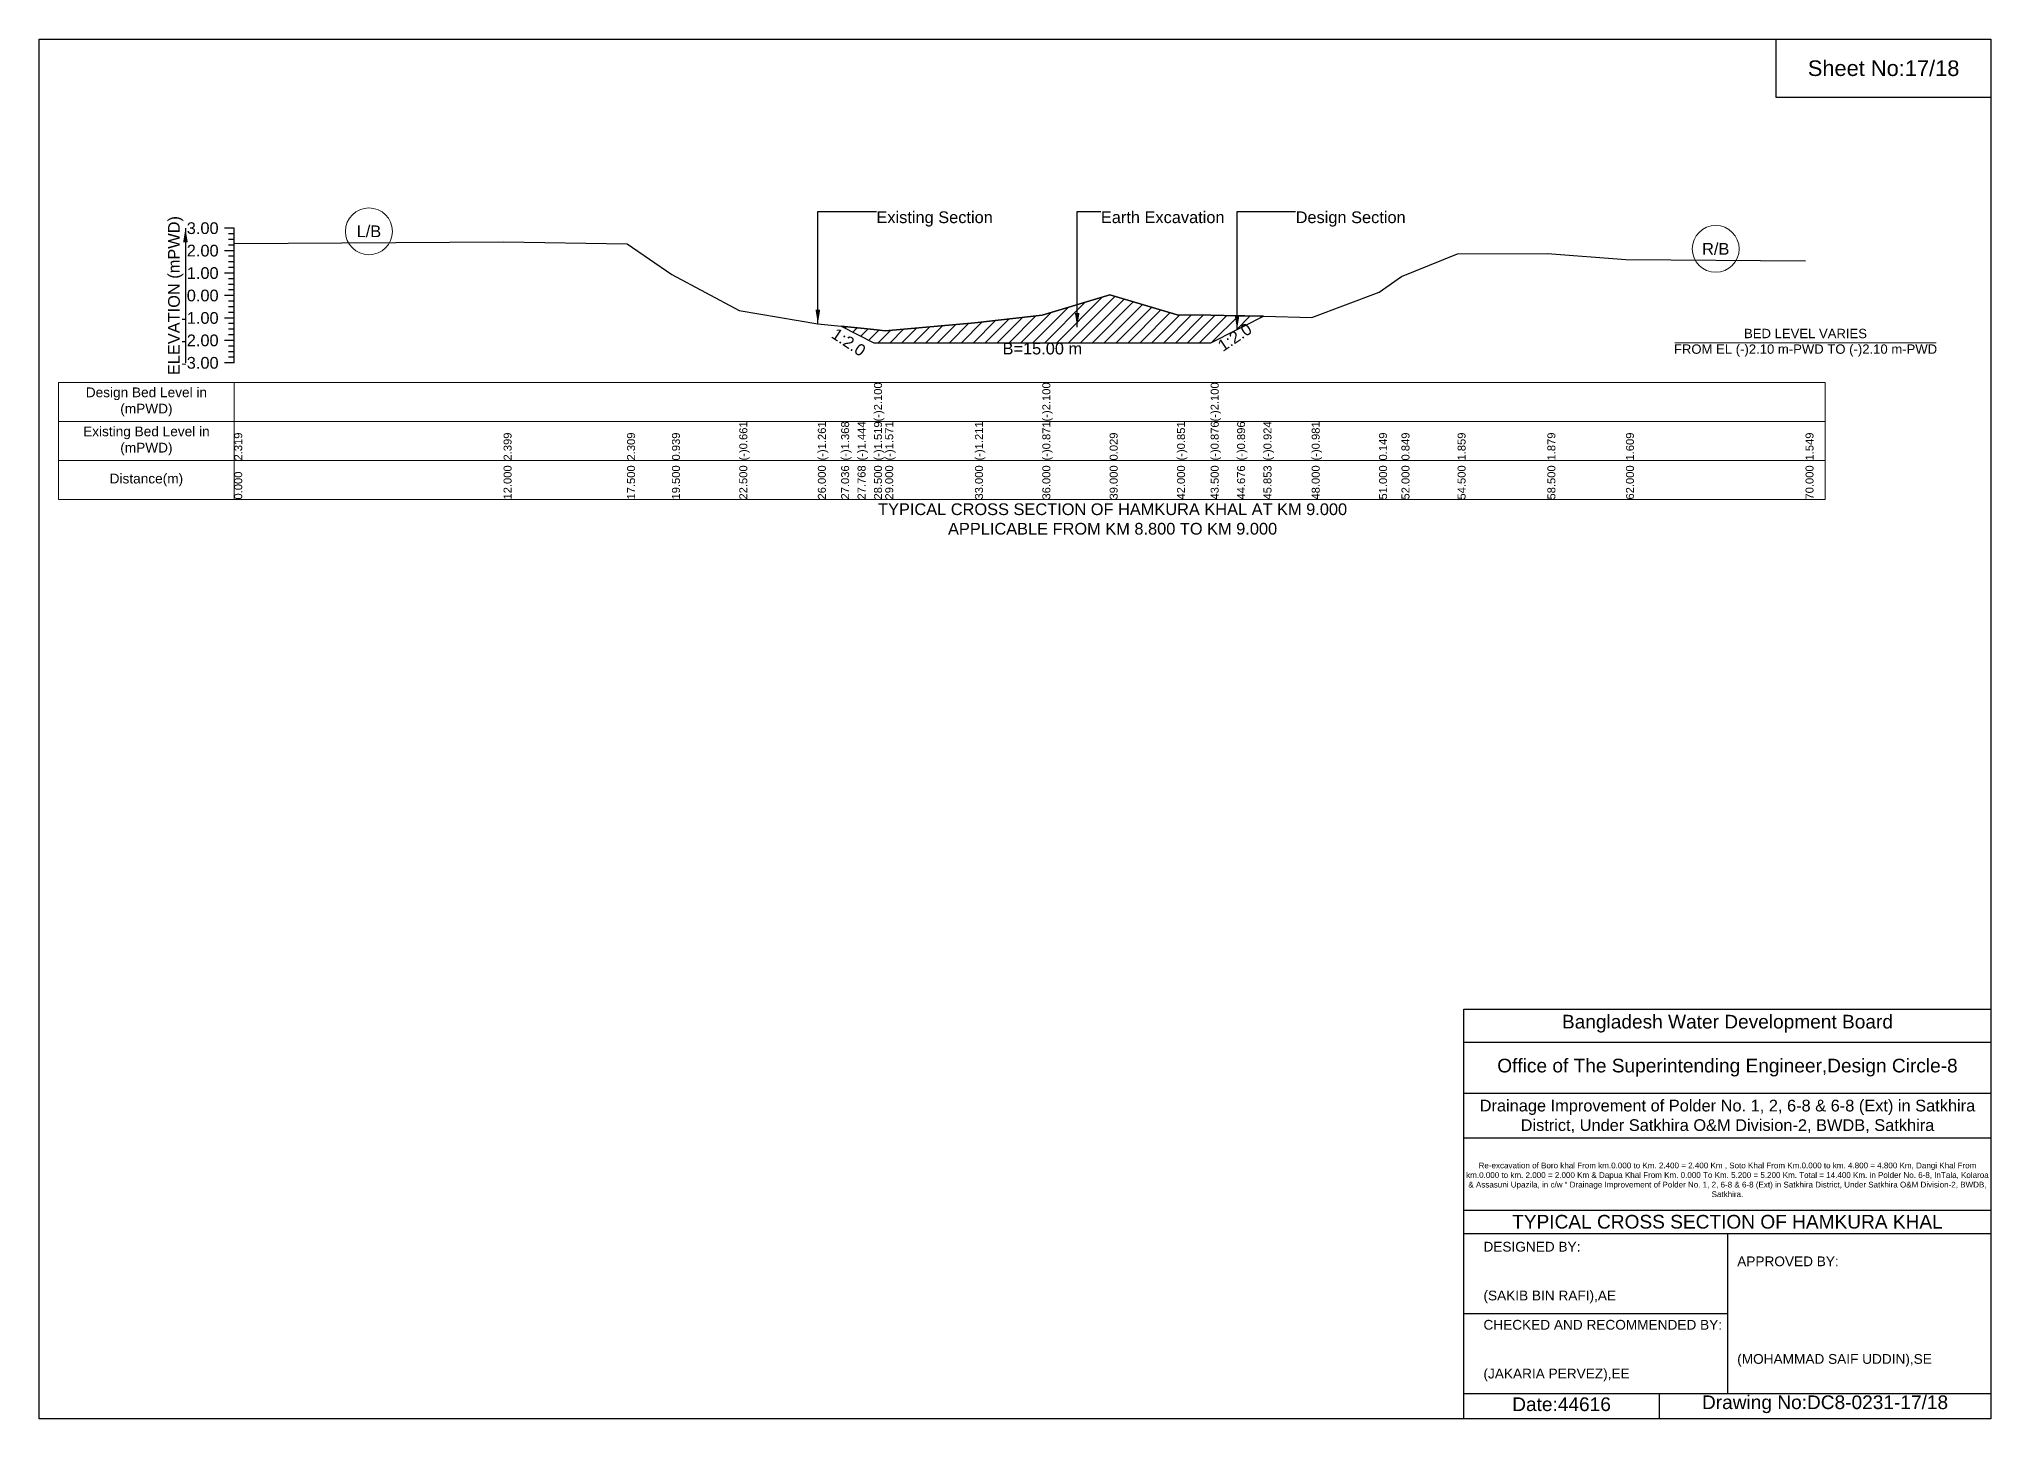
# Model space of a CAD drawing. Header units: inches. Extents: x 91000 to 278000, y -5656 to 20000.
# Drawn here: x 260000 to 268000, y 14344 to 20000 of the extents above; entities that cross this region are included whole.
import ezdxf

# ---------------------------------------------------------------- set-up
doc = ezdxf.new("R2010")
doc.units = ezdxf.units.IN
doc.header["$LTSCALE"] = 7
doc.header["$MEASUREMENT"] = 0
for name, color, linetype, lineweight in [('Cross section Data Border', 7, 'Continuous', 9), ('Cross Section Labels', 7, 'Continuous', 9), ('Existing_Bed_Level for Xsection', 7, 'Continuous', 25)]:
    doc.layers.add(name, color=color, linetype=linetype, lineweight=lineweight)
doc.styles.get("Standard").update_dxf_attribs({"font": 'arial.ttf'})
doc.dimstyles.get("Standard").update_dxf_attribs({"dimtxt": 0.18, "dimasz": 0.18, "dimexe": 0.18, "dimexo": 0.0625, "dimgap": 0.09, "dimtad": 0, "dimtih": 1, "dimtoh": 1, "dimdec": 4, "dimzin": 0, "dimdsep": 46, "dimtxsty": 'Standard', "dimcen": 0.09, "dimadec": 0, "dimazin": 0, "dimtfac": 1, "dimtdec": 4, "dimtofl": 0, "dimtmove": 0, "dimatfit": 3, "dimfxl": 1, "dimtolj": 1, "dimtzin": 0, "dimarcsym": 0})

msp = doc.modelspace()

# ---------------------------------------------------------------- hatches: boundary and pattern name
at = {"layer": 'Existing_Bed_Level for Xsection'}
h = msp.add_hatch(dxfattribs=at)
h.set_pattern_fill('ANSI31', color=256, scale=276, style=0)
h.paths.add_polyline_path([(263287.3, 18822.7), (263354.7, 18789), (263422, 18755.3), (263468, 18755.3), (263836, 18755.3), (264112, 18755.3), (264388, 18755.3), (264664, 18755.3), (264802, 18755.3), (264910.2, 18809.4), (264940, 18824.3), (265018.4, 18863.5), (264940, 18865.6), (264910.2, 18866.1), (264802, 18867.9), (264664, 18870.2), (264388, 18951.2), (264112, 18868.4), (263836, 18837.1), (263468, 18804), (263422, 18808.8), (263354.7, 18815.7)])

# ---------------------------------------------------------------- linework, layer by layer
for points in [[(260000, 20000), (268000, 20000), (268000, 14344), (260000, 14344)], [(267120, 20000), (268000, 20000), (268000, 19760), (267120, 19760)]]:
    msp.add_lwpolyline(points, close=True)
for points in [[(265840, 14344), (265840, 16024), (268000, 16024)], [(265840, 15888), (268000, 15888)], [(265840, 15680), (268000, 15680)], [(265840, 15496), (268000, 15496)], [(265840, 15200), (268000, 15200)], [(265840, 15104), (268000, 15104)], [(266920, 15104), (266920, 14448)], [(265840, 14776), (266920, 14776)], [(265840, 14448), (268000, 14448)], [(266640, 14448), (266640, 14344)]]:
    msp.add_lwpolyline(points)
at = {"layer": 'Cross section Data Border'}
msp.add_lwpolyline([(260080, 18592.5), (267320, 18592.5), (267320, 18112.5), (260080, 18112.5)], close=True, dxfattribs=at)
for points in [[(260800, 18592.5), (260800, 18112.5)], [(260080, 18432.5), (267320, 18432.5)], [(260080, 18272.5), (267320, 18272.5)]]:
    msp.add_lwpolyline(points, dxfattribs=at)
at = {"layer": 'Cross Section Labels'}
msp.add_lwpolyline([(266704.2, 18755.3), (267775.8, 18755.3)], dxfattribs=at)
for centre in [(261352, 19211.6), (266872, 19139.8)]:
    msp.add_circle(centre, 96, dxfattribs=at)
at = {"layer": 'Existing_Bed_Level for Xsection'}
for points in [[(260800, 19224.5), (260760, 19224.5)], [(260800, 19201.5), (260776, 19201.5)], [(260800, 18672.5), (260800, 18764.5), (260800, 18856.5), (260800, 18948.5), (260800, 19040.5), (260800, 19132.5), (260800, 19224.5)], [(260800, 19132.5), (260760, 19132.5)], [(260800, 19178.5), (260776, 19178.5)], [(260800, 19155.5), (260776, 19155.5)], [(260800, 19161.9), (261904, 19169.2), (262410, 19161), (262594, 19034.9), (262870, 18887.7), (263192, 18832.5), (263287.3, 18822.7), (263354.7, 18815.7), (263422, 18808.8), (263422, 18808.8), (263468, 18804), (263836, 18837.1), (264112, 18868.4), (264112, 18868.4), (264388, 18951.2), (264664, 18870.2), (264802, 18867.9), (264802, 18867.9), (264910.2, 18866.1), (264940, 18865.6), (265018.4, 18863.5), (265216, 18858.3), (265492, 18962.2), (265584, 19026.6), (265814, 19119.6), (266182, 19121.4), (266504, 19096.6), (267240, 19091)], [(260800, 19040.5), (260760, 19040.5)], [(260800, 19109.5), (260776, 19109.5)], [(260800, 19086.5), (260776, 19086.5)], [(260800, 19063.5), (260776, 19063.5)], [(260800, 19017.5), (260776, 19017.5)], [(260800, 18994.5), (260776, 18994.5)], [(260800, 18971.5), (260776, 18971.5)], [(260800, 18948.5), (260760, 18948.5)], [(260800, 18925.5), (260776, 18925.5)], [(260800, 18902.5), (260776, 18902.5)], [(260800, 18856.5), (260760, 18856.5)], [(260800, 18879.5), (260776, 18879.5)], [(260800, 18833.5), (260776, 18833.5)], [(260800, 18810.5), (260776, 18810.5)], [(260800, 18764.5), (260760, 18764.5)], [(260800, 18787.5), (260776, 18787.5)], [(260800, 18741.5), (260776, 18741.5)], [(260800, 18672.5), (260760, 18672.5)], [(260800, 18718.5), (260776, 18718.5)], [(260800, 18695.5), (260776, 18695.5)]]:
    msp.add_lwpolyline(points, dxfattribs=at)
msp.add_lwpolyline([(263287.3, 18822.7), (263354.7, 18789), (263422, 18755.3), (263422, 18755.3), (263468, 18755.3), (263836, 18755.3), (264112, 18755.3), (264112, 18755.3), (264388, 18755.3), (264664, 18755.3), (264802, 18755.3), (264802, 18755.3), (264910.2, 18809.4), (264940, 18824.3), (265018.4, 18863.5), (265018.4, 18863.5), (265018.4, 18863.5), (264940, 18865.6), (264910.2, 18866.1), (264802, 18867.9), (264802, 18867.9), (264664, 18870.2), (264388, 18951.2), (264112, 18868.4), (264112, 18868.4), (263836, 18837.1), (263468, 18804), (263422, 18808.8), (263422, 18808.8), (263354.7, 18815.7)], close=True, dxfattribs=at)

# ---------------------------------------------------------------- texts
at = {"attachment_point": 5}
for s, insert, char_height in [('Sheet No:17/18', (267560, 19880), 64), ('Bangladesh Water Development Board', (266920, 15964), 56), ('Office of The Superintending Engineer,Design Circle-8', (266920, 15784), 56)]:
    msp.add_mtext(s, dxfattribs=dict(at, insert=insert, char_height=char_height))
for s, insert, char_height, width, attachment_point in [('Drainage Improvement of Polder No. 1, 2, 6-8 & 6-8 (Ext) in Satkhira District, Under Satkhira O&M Division-2, BWDB, Satkhira', (266920, 15584), 48, 2240, 5), ('Re-excavation of Boro khal From km.0.000 to Km. 2.400 = 2.400 Km , Soto Khal From Km.0.000 to km. 4.800 = 4.800 Km, Dangi Khal From km.0.000 to km. 2.000 = 2.000 Km & Dapua Khal From Km. 0.000 To Km. 5.200 = 5.200 Km. Total = 14.400 Km. in Polder No. 6-8, InTala, Kolaroa & Assasuni Upazila, in c/w “ Drainage Improvement of Polder No. 1, 2, 6-8 & 6-8 (Ext) in Satkhira District, Under Satkhira O&M Division-2, BWDB, Satkhira.', (266920, 15324), 23.565, 2160, 5), ('TYPICAL CROSS SECTION OF HAMKURA KHAL', (266920, 15152), 56, 2240, 5), ('DESIGNED BY:^J^J^J(SAKIB BIN RAFI),AE', (265920, 14944), 40, 1120, 4), ('APPROVED BY:^J^J^J^J^J^J(MOHAMMAD SAIF UDDIN),SE', (266960, 14784), 40, 1120, 4), ('CHECKED AND RECOMMENDED BY:^J^J^J(JAKARIA PERVEZ),EE', (265920, 14624), 40, 1120, 4), ('Date:44616', (266240, 14404), 56, 1120, 5), ('Drawing No:DC8-0231-17/18', (267320, 14404), 56, 1760, 5)]:
    msp.add_mtext(s, dxfattribs=dict(insert=insert, char_height=char_height, width=width, attachment_point=attachment_point))
at = {"layer": 'Cross section Data Border', "char_height": 40, "width": 640, "attachment_point": 5}
for s, insert in [('Design Bed Level in (mPWD)', (260440, 18512.5)), ('Existing Bed Level in (mPWD)', (260440, 18352.5)), ('Distance(m)', (260440, 18192.5))]:
    msp.add_mtext(s, dxfattribs=dict(at, insert=insert))
at = {"layer": 'Cross Section Labels'}
for s, insert, char_height, attachment_point in [('Existing Section', (263432, 19293.5), 48, 1), ('Earth Excavation', (264352, 19293.5), 48, 1), ('Design Section', (265150.2, 19293.5), 48, 1), ('L/B', (261352, 19211.6), 48, 5), ('R/B', (266872, 19139.8), 48, 5), ('BED LEVEL VARIES ^JFROM EL (-)2.10 m-PWD TO (-)2.10 m-PWD', (267240, 18755.3), 38.4, 5), ('B=15.00 m', (264112, 18755.3), 48, 2), ('TYPICAL CROSS SECTION OF HAMKURA KHAL AT KM 9.000^JAPPLICABLE FROM KM 8.800 TO KM 9.000', (264400, 18032.5), 48, 5)]:
    msp.add_mtext(s, dxfattribs=dict(at, insert=insert, char_height=char_height, attachment_point=attachment_point))
at = {"layer": 'Cross Section Labels', "char_height": 48, "attachment_point": 2}
for insert, rotation in [((263331.7, 18777.5), 326.30993), ((264887.2, 18797.9), 33.69007)]:
    msp.add_mtext('1:2.0', dxfattribs=dict(at, insert=insert, rotation=rotation))
at = {"layer": 'Existing_Bed_Level for Xsection', "rotation": 90}
for s, insert, char_height, attachment_point in [('ELEVATION (mPWD)', (260560, 18948.5), 48, 5), ('(-)2.100', (263422, 18432.5), 32.8, 1), ('(-)2.100', (264112, 18432.5), 32.8, 1), ('(-)2.100', (264802, 18432.5), 32.8, 1), ('(-)0.661', (262870, 18272.5), 32.8, 1), ('(-)1.261', (263192, 18272.5), 32.8, 1), ('(-)1.368', (263287.3, 18272.5), 32.8, 1), ('(-)1.444', (263354.7, 18272.5), 32.8, 1), ('(-)1.519', (263422, 18272.5), 32.8, 1), ('(-)1.571', (263468, 18272.5), 32.8, 1), ('(-)1.211', (263836, 18272.5), 32.8, 1), ('(-)0.871', (264112, 18272.5), 32.8, 1), ('(-)0.851', (264664, 18272.5), 32.8, 1), ('(-)0.876', (264802, 18272.5), 32.8, 1), ('(-)0.896', (264910.2, 18272.5), 32.8, 1), ('(-)0.924', (265018.4, 18272.5), 32.8, 1), ('(-)0.981', (265216, 18272.5), 32.8, 1), ('2.319', (260800, 18272.5), 32.8, 1), ('2.399', (261904, 18272.5), 32.8, 1), ('2.309', (262410, 18272.5), 32.8, 1), ('0.939', (262594, 18272.5), 32.8, 1), ('0.029', (264388, 18272.5), 32.8, 1), ('0.149', (265492, 18272.5), 32.8, 1), ('0.849', (265584, 18272.5), 32.8, 1), ('1.859', (265814, 18272.5), 32.8, 1), ('1.879', (266182, 18272.5), 32.8, 1), ('1.609', (266504, 18272.5), 32.8, 1), ('1.549', (267240, 18272.5), 32.8, 1), ('12.000', (261904, 18112.5), 32.8, 1), ('17.500', (262410, 18112.5), 32.8, 1), ('19.500', (262594, 18112.5), 32.8, 1), ('22.500', (262870, 18112.5), 32.8, 1), ('26.000', (263192, 18112.5), 32.8, 1), ('27.036', (263287.3, 18112.5), 32.8, 1), ('27.768', (263354.7, 18112.5), 32.8, 1), ('28.500', (263422, 18112.5), 32.8, 1), ('29.000', (263468, 18112.5), 32.8, 1), ('33.000', (263836, 18112.5), 32.8, 1), ('36.000', (264112, 18112.5), 32.8, 1), ('39.000', (264388, 18112.5), 32.8, 1), ('42.000', (264664, 18112.5), 32.8, 1), ('43.500', (264802, 18112.5), 32.8, 1), ('44.676', (264910.2, 18112.5), 32.8, 1), ('45.853', (265018.4, 18112.5), 32.8, 1), ('48.000', (265216, 18112.5), 32.8, 1), ('51.000', (265492, 18112.5), 32.8, 1), ('52.000', (265584, 18112.5), 32.8, 1), ('54.500', (265814, 18112.5), 32.8, 1), ('58.500', (266182, 18112.5), 32.8, 1), ('62.000', (266504, 18112.5), 32.8, 1), ('70.000', (267240, 18112.5), 32.8, 1), ('0.000', (260800, 18112.5), 32.8, 1)]:
    msp.add_mtext(s, dxfattribs=dict(at, insert=insert, char_height=char_height, attachment_point=attachment_point))
at = {"layer": 'Existing_Bed_Level for Xsection', "char_height": 48, "attachment_point": 6}
for s, insert in [('3.00', (260736, 19224.5)), ('2.00', (260736, 19132.5)), ('1.00', (260736, 19040.5)), ('0.00', (260736, 18948.5)), ('-1.00', (260736, 18856.5)), ('-2.00', (260736, 18764.5)), ('-3.00', (260736, 18672.5))]:
    msp.add_mtext(s, dxfattribs=dict(at, insert=insert))

# ---------------------------------------------------------------- leaders
at = {"layer": 'Cross Section Labels', "annotation_type": 0, "has_hookline": 1, "hookline_direction": 0}
for points, text_width in [([(263192, 18832.5), (263192, 19293.5), (263431.9, 19293.5)], 467.2), ([(264254.9, 18819.3), (264254.9, 19293.5), (264351.9, 19293.5)], 497), ([(264910.2, 18809.4), (264910.2, 19293.5), (265150.1, 19293.5)], 441.2)]:
    msp.add_leader(points, dimstyle='Standard', override={"dimasz": 57.6}, dxfattribs=dict(at, text_width=text_width))
at = {"layer": 'Existing_Bed_Level for Xsection'}
msp.add_leader([(260600, 19224.5), (260600, 18672.5)], dimstyle='Standard', override={"dimasz": 57.6}, dxfattribs=at)

doc.saveas('drawing.dxf')
